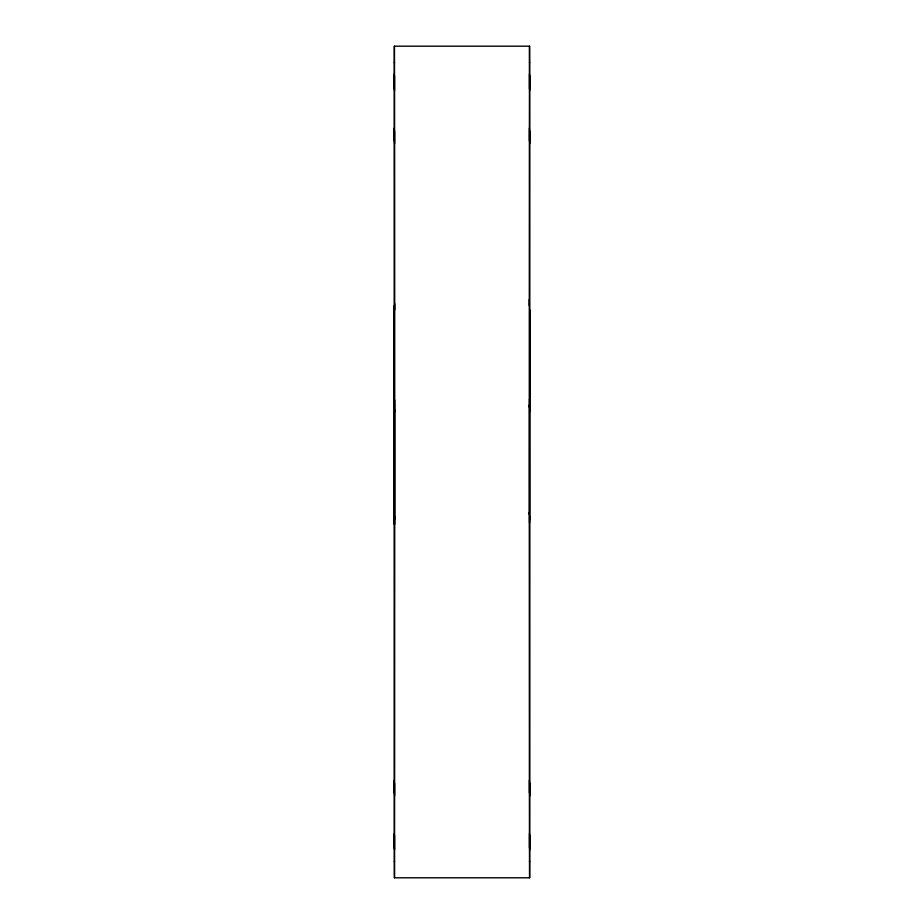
<?xml version="1.0" encoding="UTF-8"?>
<svg xmlns="http://www.w3.org/2000/svg" width="924" height="924" viewBox="0 0 924 924"><rect width="100%" height="100%" fill="white"/><g stroke="black" fill="none" stroke-linecap="round" stroke-linejoin="round"><path stroke-width="1.39" d="M394.248 140.945L394.305 73.932M394.236 128.101L394.121 514.391M394.132 407.172L394.155 305.717M394.617 795.899L394.721 516.828M394.548 850.068L394.606 783.055M529.394 140.945L529.452 73.932M529.302 305.717L529.383 128.101M529.279 407.172L529.29 299.468M529.764 795.899L529.868 516.828M529.695 850.068L529.752 783.055M394.317 88.854L394.386 46.2L529.533 46.2L529.683 90.575M529.683 835.146L529.614 877.8L394.467 877.8L394.536 835.146M529.464 88.854L529.533 46.2M529.533 522.684L529.533 399.11L529.625 399.942M529.533 62.197L529.614 62.774M529.544 405.324L529.625 405.948M529.544 518.145L529.625 518.78M529.533 861.226L529.614 861.803M529.614 877.8L529.464 833.425M394.386 46.2L394.536 90.575M394.386 62.197L394.467 62.774M394.386 405.324L394.479 405.948M394.386 518.145L394.479 518.78M394.386 861.226L394.467 861.803M394.467 877.8L394.317 833.425M529.695 75.71L529.752 143.67M529.764 130.942L529.879 519.022M529.845 309.863L529.868 411.63M529.279 512.37L529.383 793.058M529.394 780.318L529.452 848.29M394.548 75.71L394.606 143.682M394.617 130.942L394.698 309.863M394.71 303.788L394.721 411.63M394.132 512.37L394.236 793.058M394.248 780.33L394.305 848.29M529.267 404.978L529.267 514.379M394.733 409.621L394.733 519.022M394.479 399.711L394.479 524.509L394.479 399.711"/></g></svg>
